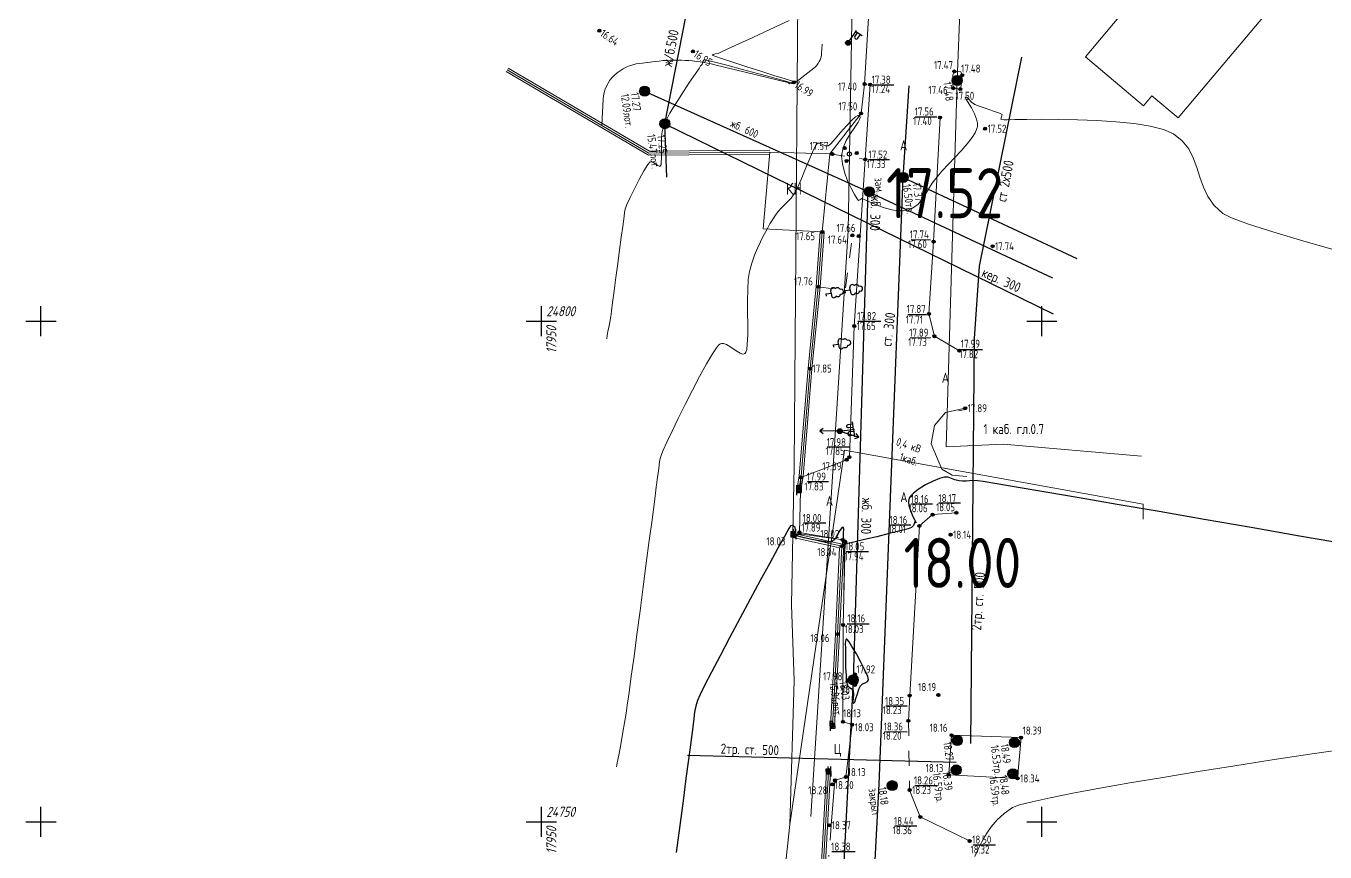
# Model space of a CAD drawing. Header units: metres. Extents: x -149473 to 83396, y -14167 to 104709.
# Drawn here: x -4806.8 to -4741.9, y 42692.2 to 42733.5 of the extents above; entities that cross this region are included whole.
import ezdxf
from ezdxf.enums import TextEntityAlignment as Align

# ---------------------------------------------------------------- set-up
doc = ezdxf.new("R2010")
doc.units = ezdxf.units.M
doc.linetypes.add('g5_01_5x1_5', pattern=[1.5, 0.75, -0.75])
for name, color, linetype, transparency in [('02_Сетка', 7, 'Continuous', 0.6), ('03_Здания и строения', 7, 'Continuous', 0.6), ('06_Инженерно-технические сооружения', 7, 'Continuous', 0.6), ('07_Объекты электропередачи', 7, 'Continuous', 0.6), ('10_Границы покрытий и угодий', 7, 'Continuous', 0.6), ('13_Растительность', 7, 'Continuous', 0.6), ('14_Ограждения', 7, 'Continuous', 0.6), ('19_Горизонтали', 7, 'Continuous', 0.6), ('30_Канализация', 7, 'Continuous', 0.6), ('31_Водопровод', 7, 'Continuous', 0.6), ('32_Теплосеть', 7, 'Continuous', 0.6), ('35_Телефон', 7, 'Continuous', 0.6), ('38_Кабели высокого напряжения', 7, 'Continuous', 0.6), ('44_Крышки колодцев', 7, 'Continuous', 0.6), ('45_Номера колодцев', 7, 'Continuous', 0.6), ('61_Отметки высоты поверхности', 7, 'Continuous', 0.6)]:
    doc.layers.add(name, color=color, linetype=linetype, transparency=transparency)
doc.layers.add('Viewport2ForCustomObjects_0', color=7, linetype='Continuous')
doc.layers.add('Сетка', color=7, linetype='Continuous')
doc.layers.add('Сети_Горизонтали.Вспомогательные', color=1, linetype='Continuous', lineweight=9)
doc.layers.add('Сети_Горизонтали.Основные', color=1, linetype='Continuous', lineweight=30)
doc.styles.add('LIKE11', font='GOST_0.TTF')
doc.styles.add('LIKE14', font='GOST_0.TTF')
doc.styles.add('LIKE17', font='GOST_0.TTF')
doc.styles.add('LIKE32', font='GOST_0.TTF')
doc.styles.add('Line_GUGK', font='GOST_0.TTF')
doc.styles.get("Standard").update_dxf_attribs({"font": 'GOST_0.TTF'})
doc.linetypes.add('133_2', pattern='A,4,[27,GUGK_2005.shx,S=0.8,R=0,X=0,Y=0],4,-2', length=10)
doc.linetypes.add('g5_119_1', pattern='A,4,-1,[31,GUGK_2005.shx,S=0.1,R=0,X=0,Y=0],0.35,[31,GUGK_2005.shx,S=0.08,R=0,X=0,Y=0],3.3,[31,GUGK_2005.shx,S=0.08,R=180,X=0,Y=0],0.35,[31,GUGK_2005.shx,S=0.1,R=180,X=0,Y=0],-1', length=10)
doc.linetypes.add('g5_122_k', pattern='A,1,-1,1.5,-0.4,["К",Line_GUGK,S=1,R=0,X=0,Y=-0.5],-1.5,1.5,-1,4,-1,4,-1,3', length=20.9)
doc.linetypes.add('g5_122_kl', pattern='A,1,-1,1.5,-0.4,["Кл",Line_GUGK,S=1,R=0,X=0,Y=-0.5],-2.4,1.5,-1,4,-1,4,-1,3', length=21.8)
doc.linetypes.add('g5_122_t', pattern='A,1,-1,1.5,-0.4,["Т",Line_GUGK,S=1,R=0,X=0,Y=-0.5],-1.5,1.5,-1,4,-1,4,-1,3', length=20.9)
doc.linetypes.add('g5_122_v', pattern='A,1,-1,1.5,-0.4,["В",Line_GUGK,S=1,R=0,X=0,Y=-0.5],-1.5,1.5,-1,4,-1,4,-1,3', length=20.9)
doc.linetypes.add('g5_472', pattern='A,0,-4,[25,GUGK_2005.shx,S=0.4,R=0,X=0,Y=-0.2],0', length=4)
doc.linetypes.add('g5_475_1', pattern='A,1.25,[25,GUGK_2005.shx,S=0.4,R=0,X=0,Y=0],1.25', length=2.5)
doc.linetypes.add('g5_475_2', pattern='A,1.25,[25,GUGK_2005.shx,S=0.4,R=0,X=0,Y=0],1.25,-0.5', length=3)

# ---------------------------------------------------------------- blocks, each defined once
blk = doc.blocks.new('g5_115_1')
at = {"color": 0}
for points in [[(0, 0), (2, 0)], [(1.65, -0.25), (2, 0), (1.65, 0.25)]]:
    blk.add_lwpolyline(points, dxfattribs=at)
blk = doc.blocks.new('g5_117sv')
h = blk.add_hatch(color=255)
h.paths.add_polyline_path([(-0.04, 0.46, 0.390634), (-0.46, 0, 0.11106), (-0.42, -0.2), (-0.04, 0.02)])
h.paths.add_polyline_path([(0.04, 0.02), (0.42, -0.2, 0.11106), (0.46, 0, 0.390634), (0.04, 0.46)])
h.paths.add_polyline_path([(-0.38, -0.26, 0.524447), (0.38, -0.26), (0, -0.04)])
at = {"color": 0}
for points in [[(0, 0.5), (0, 0)], [(0, 0), (-0.43, -0.25)], [(0.43, -0.25), (0, 0)]]:
    blk.add_lwpolyline(points, dxfattribs=at)
blk.add_circle((0, 0), 0.5, dxfattribs=at)
blk = doc.blocks.new('g5_117t')
h = blk.add_hatch(color=255)
h.paths.add_polyline_path([(-0.04, -0.04), (-0.46, -0.04, 0.367426), (-0.04, -0.46)])
h.paths.add_polyline_path([(0.04, -0.46, 0.367426), (0.46, -0.04), (0.04, -0.04)])
h.paths.add_polyline_path([(0.46, 0.04, 0.921954), (-0.46, 0.04)])
at = {"color": 0}
for points in [[(-0.5, 0), (0.5, 0)], [(0, -0.5), (0, 0)]]:
    blk.add_lwpolyline(points, dxfattribs=at)
blk.add_circle((0, 0), 0.5, dxfattribs=at)
blk = doc.blocks.new('g5_395_1')
h = blk.add_hatch(color=0)
h.paths.add_polyline_path([(-0.15, 0.75, 1), (0.15, 0.75, 1)])
h.paths.add_polyline_path([(-0.5, -0.37, 1), (-0.8, -0.37, 1)])
h.paths.add_polyline_path([(0.8, -0.37, 1), (0.5, -0.37, 1)])
at = {"color": 0}
for centre, radius in [((0, 0), 0.2), ((0, 0.75), 0.15), ((-0.65, -0.37), 0.15), ((0.65, -0.37), 0.15)]:
    blk.add_circle(centre, radius, dxfattribs=at)
blk = doc.blocks.new('g5_117v')
h = blk.add_hatch(color=255)
h.paths.add_polyline_path([(-0.46, 0.04), (0.46, 0.04, 0.921954)])
h.paths.add_polyline_path([(0.46, -0.04), (-0.46, -0.04, 0.921954)])
at = {"color": 0}
blk.add_line((-0.5, 0), (0.5, 0), dxfattribs=at)
blk.add_circle((0, 0), 0.5, dxfattribs=at)
blk = doc.blocks.new('g5_388_1')
at = {"color": 0}
blk.add_lwpolyline([(0, 0.5), (0.26, 0.5, 0.798042), (0.36, 0.97, 0.636328), (0.23, 1.41, 0.533064), (0, 1.75, 0.533064), (-0.23, 1.41, 0.636328), (-0.36, 0.97, 0.798042), (-0.26, 0.5)], format="xyb", dxfattribs=at)
for points in [[(0, 0.5), (-0.26, 0.5)], [(0.25, 0), (0, 0), (0, 0.5)]]:
    blk.add_lwpolyline(points, dxfattribs=at)
blk = doc.blocks.new('g5_110_1e')
h = blk.add_hatch(color=255)
edge = h.paths.add_edge_path()
edge.add_arc((0, 0), 0.212, 0, 360)
at = {"color": 0}
for p, q in [((0, 1.38), (-0.75, 1.38)), ((0, 0.25), (0, 1.5)), ((0, 1.38), (0.75, 1.38))]:
    blk.add_line(p, q, dxfattribs=at)
for points in [[(-0.2, 1.38), (-0.2, 0.93, -1.040016), (-0.55, 0.93), (-0.55, 1.38)], [(0.2, 1.38), (0.2, 0.93, 1.040016), (0.55, 0.93), (0.55, 1.38)]]:
    blk.add_lwpolyline(points, format="xyb", dxfattribs=at)
blk.add_circle((0, 0), 0.25, dxfattribs=at)
blk = doc.blocks.new('g5_474a_2')
h = blk.add_hatch(color=255)
h.paths.add_polyline_path([(0.2125, 0.2125), (-0.2125, 0.2125), (-0.2125, -0.2125), (0.2125, -0.2125)])
edge = h.paths.add_edge_path(flags=16)
edge.add_arc((0, 0), 0.0975, 180, 540)
h = blk.add_hatch(color=0)
edge = h.paths.add_edge_path()
edge.add_arc((0, 0), 0.06, 0, 360)
at = {"color": 0}
blk.add_line((0, -0.25), (0, -0.5), dxfattribs=at)
blk.add_lwpolyline([(0.25, 0.25), (-0.25, 0.25), (-0.25, -0.25), (0.25, -0.25)], close=True, dxfattribs=at)
blk.add_lwpolyline([(0.25, -0.5), (0.25, 0.5)], dxfattribs=at)
blk.add_circle((0, 0), 0.06, dxfattribs=at)
blk = doc.blocks.new('g5_474a_1')
h = blk.add_hatch(color=255)
h.paths.add_polyline_path([(-0.2125, -0.2125), (0.2125, -0.2125), (0.2125, 0.2125), (-0.2125, 0.2125)])
edge = h.paths.add_edge_path(flags=16)
edge.add_arc((0, 0), 0.0975, 0, 360)
h = blk.add_hatch(color=0)
edge = h.paths.add_edge_path()
edge.add_arc((0, 0), 0.06, 0, 360)
at = {"color": 0}
blk.add_line((0, 0.25), (0, 0.5), dxfattribs=at)
blk.add_lwpolyline([(-0.25, -0.25), (0.25, -0.25), (0.25, 0.25), (-0.25, 0.25)], close=True, dxfattribs=at)
blk.add_lwpolyline([(0.25, -0.5), (0.25, 0.5)], dxfattribs=at)
blk.add_circle((0, 0), 0.06, dxfattribs=at)
blk = doc.blocks.new('g5_117')
h = blk.add_hatch(color=255)
h.paths.add_polyline_path([(-0.3, 0.35), (0.35, -0.3, 0.177899), (0.46, 0, 0.639215)])
h.paths.add_polyline_path([(-0.35, 0.3, 0.177899), (-0.46, 0, 0.639215), (0.3, -0.35)])
at = {"color": 0}
blk.add_lwpolyline([(0.35, -0.35), (-0.35, 0.35)], dxfattribs=at)
blk.add_circle((0, 0), 0.5, dxfattribs=at)
blk = doc.blocks.new('g5_012')
at = {"color": 92}
for points in [[(0, -1.5), (0, 1.5)], [(-1.5, 0), (1.5, 0)]]:
    blk.add_lwpolyline(points, dxfattribs=at)
blk = doc.blocks.new('g5_330')
blk.add_hatch(color=0).paths.add_polyline_path([(0.15, 0, 1), (-0.15, 0, 1)])
at = {"color": 0}
blk.add_circle((0, 0), 0.15, dxfattribs=at)
blk = doc.blocks.new('g5_117kl')
h = blk.add_hatch(color=255)
h.paths.add_polyline_path([(0.42, 0.2, 0.633652), (-0.42, 0.2)])
h.paths.add_polyline_path([(-0.45, 0.12, 0.067116), (-0.46, 0, 0.067116), (-0.45, -0.12), (0.45, -0.12, 0.067116), (0.46, 0, 0.067116), (0.45, 0.12)])
h.paths.add_polyline_path([(-0.42, -0.2, 0.633652), (0.42, -0.2)])
at = {"color": 0}
for p, q in [((-0.47, 0.16), (0.47, 0.16)), ((-0.47, -0.16), (0.47, -0.16))]:
    blk.add_line(p, q, dxfattribs=at)
blk.add_circle((0, 0), 0.5, dxfattribs=at)
blk = doc.blocks.new('g5_118')
h = blk.add_hatch(color=255)
edge = h.paths.add_edge_path()
edge.add_arc((0, 0), 0.463, 0, 360)
at = {"color": 0}
blk.add_circle((0, 0), 0.5, dxfattribs=at)
blk = doc.blocks.new('g5_110_1c')
h = blk.add_hatch(color=255)
edge = h.paths.add_edge_path()
edge.add_arc((0, 0), 0.212, 0, 360)
edge = h.paths.add_edge_path(flags=16)
edge.add_arc((0, 0), 0.0975, 0, 360)
h = blk.add_hatch(color=0)
edge = h.paths.add_edge_path()
edge.add_arc((0, 0), 0.06, 0, 360)
at = {"color": 0}
for p, q in [((0, 0.25), (0, 1.5)), ((0, 1.38), (0.75, 1.38))]:
    blk.add_line(p, q, dxfattribs=at)
blk.add_lwpolyline([(0.2, 1.38), (0.2, 0.93, 1.040016), (0.55, 0.93), (0.55, 1.38)], format="xyb", dxfattribs=at)
for radius in [0.25, 0.06]:
    blk.add_circle((0, 0), radius, dxfattribs=at)
blk = doc.blocks.new('g5_117kb')
h = blk.add_hatch(color=255)
h.paths.add_polyline_path([(0.04, 0.04), (0.46, 0.04, 0.367426), (0.04, 0.46)])
h.paths.add_polyline_path([(-0.04, 0.46, 0.367426), (-0.46, 0.04), (-0.04, 0.04)])
h.paths.add_polyline_path([(-0.04, -0.04), (-0.46, -0.04, 0.367426), (-0.04, -0.46)])
h.paths.add_polyline_path([(0.04, -0.46, 0.367426), (0.46, -0.04), (0.04, -0.04)])
at = {"color": 0}
for points in [[(-0.5, 0), (0.5, 0)], [(0, 0.5), (0, -0.5)]]:
    blk.add_lwpolyline(points, dxfattribs=at)
blk.add_circle((0, 0), 0.5, dxfattribs=at)
blk = doc.blocks.new('CustomObjectsInViewport2_0')
at = {"layer": 'Сети_Горизонтали.Вспомогательные', "color": 42, "flags": 128}
for points, elevation in [([(2566.79, 1836.29), (2564.87, 1835.41), (2563.18, 1834.62), (2561.77, 1833.97), (2560.68, 1833.47), (2559.97, 1833.15), (2559.69, 1833.02), (2559.42, 1832.96), (2559.19, 1832.92), (2559.09, 1832.85), (2559.37, 1832.73), (2560.14, 1832.47), (2561.25, 1832.1), (2562.57, 1831.67), (2563.96, 1831.23), (2565.28, 1830.81), (2566.39, 1830.46), (2567.04, 1830.26), (2567.34, 1830.16), (2567.43, 1830.13), (2567.45, 1830.13), (2567.44, 1830.12), (2567.42, 1830.09), (2567.4, 1830.07), (2567.34, 1830.01), (2567.03, 1830.09), (2566.21, 1830.31), (2565.03, 1830.64), (2563.62, 1831.02), (2562.13, 1831.42), (2560.71, 1831.8), (2559.5, 1832.11), (2558.79, 1832.29), (2558.45, 1832.36), (2558.33, 1832.38), (2558.3, 1832.38), (2558.27, 1832.36), (2558.23, 1832.31), (2558.17, 1832.21), (2558.13, 1832.05), (2558.09, 1831.93), (2558.02, 1831.84), (2557.95, 1831.76), (2557.79, 1831.52), (2557.39, 1830.94), (2556.85, 1830.13), (2556.25, 1829.21), (2555.66, 1828.31), (2555.18, 1827.55), (2554.88, 1827.05), (2554.66, 1826.64), (2554.49, 1826.31), (2554.35, 1826), (2554.23, 1825.66), (2554.12, 1825.22), (2554.05, 1824.68), (2554.03, 1823.99), (2554.04, 1823.24), (2554.04, 1822.56), (2554.02, 1822.12), (2553.99, 1821.89), (2553.95, 1821.81), (2553.93, 1821.78), (2553.89, 1821.77), (2553.81, 1821.77), (2553.66, 1821.83), (2553.45, 1821.98), (2553.17, 1822.16), (2552.9, 1822.19), (2552.66, 1821.92), (2552.28, 1821.28), (2551.82, 1820.42), (2551.34, 1819.49), (2550.91, 1818.61), (2550.59, 1817.92), (2550.43, 1817.57), (2550.36, 1817.31), (2550.33, 1817.08), (2550.3, 1816.8), (2550.26, 1816.47), (2550.16, 1815.72), (2550.02, 1814.67), (2549.85, 1813.41), (2549.67, 1812.03), (2549.48, 1810.63), (2549.31, 1809.3), (2549.15, 1808.15), (2549.03, 1807.27), (2548.96, 1806.75), (2548.86, 1806.18), (2548.77, 1805.68), (2548.69, 1805.23), (2548.62, 1804.84), (2548.56, 1804.51)], 17), ([(2621.87, 1813.22), (2618.23, 1814.27), (2615.14, 1815.19), (2612.71, 1815.97), (2611.01, 1816.58), (2610.13, 1817.01), (2609.26, 1817.82), (2608.64, 1818.72), (2608.19, 1819.67), (2607.85, 1820.65), (2607.53, 1821.63), (2607.18, 1822.58), (2606.72, 1823.48), (2606.08, 1824.29), (2605.19, 1824.99), (2604.21, 1825.42), (2602.87, 1825.75), (2601.26, 1826.01), (2599.46, 1826.19), (2597.55, 1826.32), (2595.62, 1826.39), (2593.75, 1826.43), (2592.03, 1826.44), (2590.54, 1826.42), (2589.36, 1826.41), (2588.57, 1826.39), (2588.27, 1826.38), (2588.06, 1826.4), (2587.94, 1826.46), (2587.97, 1826.59), (2588.06, 1826.77), (2588.08, 1826.93), (2587.81, 1827.06), (2587.22, 1827.26), (2586.48, 1827.5), (2585.79, 1827.74), (2585.34, 1827.92), (2585.02, 1828.16), (2584.75, 1828.43), (2584.54, 1828.63), (2584.39, 1828.66), (2584.44, 1828.48), (2584.68, 1828.11), (2585.01, 1827.58), (2585.33, 1826.97), (2585.53, 1826.45), (2585.61, 1826.06), (2585.61, 1825.81), (2585.6, 1825.69), (2585.58, 1825.6), (2585.52, 1825.4), (2585.37, 1825.08), (2585.08, 1824.61), (2584.59, 1823.97), (2584, 1823.3), (2583.36, 1822.62), (2582.72, 1821.94), (2582.1, 1821.29), (2581.57, 1820.69), (2581.09, 1820.06), (2580.71, 1819.46), (2580.38, 1818.9), (2580.05, 1818.4), (2579.68, 1817.97), (2579.32, 1817.68), (2579, 1817.5), (2578.75, 1817.4), (2578.61, 1817.36), (2578.47, 1817.32), (2578.18, 1817.28), (2577.7, 1817.28), (2577.04, 1817.38), (2576.2, 1817.62), (2575.42, 1817.92), (2574.77, 1818.22), (2574.29, 1818.44), (2574.07, 1818.53), (2573.87, 1818.4), (2573.71, 1818.33), (2573.58, 1818.5), (2573.32, 1818.92), (2572.99, 1819.54), (2572.64, 1820.3), (2572.33, 1821.14), (2572.11, 1821.99), (2572.04, 1822.8), (2572.18, 1823.57), (2572.5, 1824.32), (2572.92, 1825.01), (2573.35, 1825.64), (2573.69, 1826.16), (2573.86, 1826.48), (2573.89, 1826.66), (2573.86, 1826.75), (2573.82, 1826.78), (2573.78, 1826.8), (2573.66, 1826.8), (2573.43, 1826.68), (2573.06, 1826.36), (2572.51, 1825.78), (2571.93, 1825.11), (2571.39, 1824.48), (2570.95, 1823.99), (2570.68, 1823.78), (2570.39, 1823.8), (2570.12, 1823.93), (2569.87, 1824.06), (2569.62, 1824.05), (2569.42, 1823.77), (2569.12, 1823.15), (2568.76, 1822.3), (2568.37, 1821.35), (2567.98, 1820.41), (2567.62, 1819.6), (2567.33, 1819.05), (2566.98, 1818.57), (2566.65, 1818.21), (2566.33, 1817.89), (2566.01, 1817.57), (2565.71, 1817.21), (2565.44, 1816.86), (2565.23, 1816.57), (2565.05, 1816.3), (2564.87, 1816), (2564.66, 1815.61), (2564.46, 1815.24), (2564.21, 1814.77), (2563.92, 1814.21), (2563.62, 1813.57), (2563.33, 1812.86), (2563.06, 1812.08), (2562.83, 1811.24), (2562.71, 1810.44), (2562.65, 1809.43), (2562.63, 1808.3), (2562.64, 1807.11), (2562.65, 1805.94), (2562.65, 1804.88), (2562.61, 1803.99), (2562.55, 1803.45), (2562.48, 1803.18), (2562.41, 1803.07), (2562.38, 1803.03), (2562.31, 1803), (2562.15, 1802.98), (2561.89, 1803.06), (2561.5, 1803.31), (2560.97, 1803.69), (2560.54, 1803.95), (2560.22, 1804.05), (2560.02, 1804.04), (2559.92, 1804.02), (2559.87, 1803.99), (2559.75, 1803.88), (2559.52, 1803.6), (2559.13, 1803.01), (2558.53, 1802), (2557.85, 1800.76), (2557.13, 1799.38), (2556.4, 1797.96), (2555.71, 1796.56), (2555.09, 1795.28), (2554.58, 1794.19), (2554.21, 1793.4), (2554.03, 1792.97), (2553.91, 1792.57), (2553.84, 1792.23), (2553.81, 1791.92), (2553.77, 1791.57), (2553.72, 1791.14), (2553.65, 1790.67), (2553.52, 1789.68), (2553.33, 1788.24), (2553.09, 1786.44), (2552.82, 1784.37), (2552.52, 1782.1), (2552.21, 1779.73), (2551.89, 1777.33), (2551.58, 1774.99), (2551.29, 1772.79), (2551.02, 1770.83), (2550.8, 1769.17), (2550.62, 1767.91), (2550.51, 1767.13), (2550.35, 1766.14), (2550.19, 1765.23), (2550.04, 1764.39), (2549.9, 1763.63), (2549.77, 1762.93), (2549.65, 1762.31), (2549.55, 1761.77)], 17.5), ([(2622.55, 1763.56), (2618.83, 1763.02), (2615.07, 1762.45), (2611.32, 1761.87), (2607.66, 1761.29), (2604.15, 1760.71), (2600.85, 1760.15), (2597.83, 1759.62), (2595.15, 1759.13), (2592.87, 1758.68), (2591.07, 1758.28), (2589.8, 1757.96), (2589.13, 1757.7), (2588.29, 1757.11), (2587.58, 1756.46), (2586.98, 1755.76), (2586.48, 1755.03), (2586.05, 1754.28), (2585.68, 1753.53), (2585.34, 1752.8)], 18.5)]:
    blk.add_lwpolyline(points, dxfattribs=dict(at, elevation=elevation))
at = {"layer": 'Сети_Горизонтали.Основные', "color": 40, "elevation": 18, "flags": 128}
blk.add_lwpolyline([(2622.69, 1783.95), (2617.81, 1784.81), (2612.98, 1785.65), (2608.27, 1786.47), (2603.77, 1787.25), (2599.58, 1787.97), (2595.77, 1788.63), (2592.44, 1789.2), (2589.67, 1789.67), (2587.56, 1790.03), (2586.17, 1790.26), (2585.62, 1790.34), (2585.18, 1790.35), (2584.81, 1790.33), (2584.48, 1790.3), (2584.15, 1790.28), (2583.77, 1790.31), (2583.34, 1790.41), (2583.01, 1790.57), (2582.68, 1790.69), (2582.28, 1790.7), (2581.83, 1790.57), (2581.17, 1790.29), (2580.42, 1789.91), (2579.7, 1789.47), (2579.22, 1789.1), (2578.95, 1788.82), (2578.83, 1788.65), (2578.79, 1788.56), (2578.76, 1788.46), (2578.73, 1788.24), (2578.76, 1787.86), (2578.91, 1787.35), (2579.17, 1786.75), (2579.36, 1786.38), (2579.47, 1786.19), (2579.5, 1786.14), (2579.5, 1786.13), (2579.49, 1786.13), (2579.47, 1786.15), (2579.42, 1786.2), (2579.36, 1786.23), (2579.31, 1786.12), (2579.21, 1785.88), (2579.03, 1785.66), (2578.68, 1785.54), (2577.89, 1785.33), (2576.8, 1785.05), (2575.56, 1784.74), (2574.34, 1784.45), (2573.27, 1784.2), (2572.62, 1784.07), (2572.31, 1784.01), (2572.21, 1783.99), (2572.19, 1783.99), (2572.17, 1784.02), (2572.15, 1784.08), (2572.17, 1784.19), (2572.19, 1784.39), (2572.21, 1784.66), (2572.24, 1785.09), (2572.25, 1785.5), (2572.19, 1785.7), (2572.03, 1785.61), (2571.85, 1785.35), (2571.69, 1785.08), (2571.6, 1784.89), (2571.55, 1784.72), (2571.44, 1784.55), (2571.27, 1784.39), (2571.07, 1784.27), (2570.81, 1784.2), (2570.47, 1784.23), (2569.83, 1784.32), (2569.06, 1784.47), (2568.31, 1784.64), (2567.81, 1784.77), (2567.55, 1784.85), (2567.45, 1784.9), (2567.42, 1784.92), (2567.4, 1784.96), (2567.37, 1785.06), (2567.38, 1785.22), (2567.42, 1785.44), (2567.41, 1785.65), (2567.27, 1785.78), (2567.11, 1785.85), (2566.94, 1785.84), (2566.76, 1785.55), (2566.32, 1784.78), (2565.67, 1783.6), (2564.85, 1782.11), (2563.91, 1780.38), (2562.9, 1778.51), (2561.86, 1776.57), (2560.84, 1774.66), (2559.89, 1772.85), (2559.04, 1771.23), (2558.35, 1769.89), (2557.87, 1768.91), (2557.63, 1768.38), (2557.46, 1767.83), (2557.36, 1767.37), (2557.3, 1766.95), (2557.26, 1766.53), (2557.21, 1766.05), (2557.13, 1765.47), (2557.06, 1764.98), (2556.93, 1763.96), (2556.73, 1762.48), (2556.48, 1760.6), (2556.19, 1758.38), (2555.86, 1755.9), (2555.51, 1753.2)], dxfattribs=at)
blk.add_lwpolyline([(2572.61, 1769.94), (2572.64, 1769.88), (2572.72, 1769.79), (2572.84, 1769.69), (2573, 1769.57), (2573.18, 1769.35), (2573.22, 1769.02), (2573.19, 1768.6), (2573.17, 1768.24), (2573.24, 1768.07), (2573.35, 1768.21), (2573.47, 1768.58), (2573.61, 1769.06), (2573.76, 1769.52), (2573.91, 1769.84), (2574.14, 1770.04), (2574.4, 1770.15), (2574.62, 1770.27), (2574.74, 1770.45), (2574.65, 1770.79), (2574.37, 1771.41), (2573.97, 1772.21), (2573.51, 1773.04), (2573.07, 1773.79), (2572.78, 1774.24), (2572.62, 1774.44), (2572.55, 1774.51), (2572.53, 1774.51), (2572.5, 1774.5), (2572.45, 1774.45), (2572.41, 1774.32), (2572.4, 1774.05), (2572.41, 1773.64), (2572.42, 1773.19), (2572.42, 1772.82), (2572.42, 1772.45), (2572.43, 1772.07), (2572.44, 1771.69), (2572.46, 1771.32), (2572.48, 1770.89), (2572.5, 1770.51), (2572.54, 1770.2), (2572.61, 1769.94)], close=True, dxfattribs=at)

msp = doc.modelspace()

# ---------------------------------------------------------------- linework, layer by layer
at = {"layer": '03_Здания и строения', "color": 7, "linetype": 'Continuous', "lineweight": 20, "flags": 128}
for points in [[(-4711.4, 42739.222), (-4731.469, 42755.716), (-4728.867, 42759.036), (-4727.532, 42757.988), (-4713.734, 42774.385), (-4713.667, 42774.464), (-4718.184, 42778.271), (-4718.219, 42778.183), (-4732.614, 42761.261), (-4743.148, 42769.984), (-4746.762, 42765.689), (-4732.4, 42753.692), (-4735.238, 42750.298), (-4737.146, 42751.843), (-4753.866, 42731.926), (-4750.974, 42729.487), (-4750.547, 42729.974), (-4749.238, 42728.876), (-4732.338, 42748.926), (-4715.037, 42734.817), (-4711.4, 42739.222)], [(-4766.64, 42727.083), (-4767.023, 42723.184), (-4769.976, 42723.334), (-4769.646, 42727.166), (-4766.64, 42727.083)]]:
    msp.add_lwpolyline(points, dxfattribs=at)
at = {"layer": '06_Инженерно-технические сооружения', "color": 7, "linetype": 'Continuous', "lineweight": 20, "flags": 128}
for points in [[(-4760.42, 42731.198), (-4760.501, 42731.017), (-4760.496, 42730.528), (-4760.465, 42730.362), (-4760.124, 42730.315), (-4760.076, 42730.483), (-4760.025, 42731.009), (-4760.095, 42731.184), (-4760.42, 42731.198)], [(-4765.736, 42700.788), (-4765.389, 42701.084), (-4765.384, 42700.565), (-4765.736, 42700.788)], [(-4757.256, 42695.89), (-4760.701, 42696.075), (-4760.554, 42698.051), (-4757.082, 42697.93), (-4757.256, 42695.89)]]:
    msp.add_lwpolyline(points, dxfattribs=at)
at = {"layer": '10_Границы покрытий и угодий', "color": 7, "linetype": 'Continuous', "lineweight": 20, "flags": 128}
for points in [[(-4764.632, 42730.547), (-4764.87, 42726.802), (-4765.421, 42718.486), (-4765.662, 42711.938), (-4765.799, 42711.806), (-4768.093, 42710.922), (-4768.157, 42708.182), (-4766.008, 42707.806), (-4765.876, 42707.727), (-4765.977, 42703.558), (-4765.991, 42698.72), (-4765.53, 42698.578), (-4765.834, 42695.963), (-4766.391, 42695.8), (-4766.57, 42693.554)], [(-4761.13, 42728.897), (-4761.455, 42722.7), (-4761.693, 42719.093), (-4761.416, 42717.971), (-4760.169, 42717.252)], [(-4759.877, 42714.382), (-4760.869, 42714.161), (-4761.412, 42713.515), (-4761.573, 42712.602), (-4761.05, 42711.334), (-4760.526, 42711.032), (-4759.788, 42710.967)], [(-4760.317, 42709.158), (-4761.504, 42709.065), (-4762.167, 42708.505), (-4762.651, 42700.032), (-4762.712, 42698.771)], [(-4762.654, 42695.315), (-4762.121, 42693.971), (-4759.655, 42692.77)]]:
    msp.add_lwpolyline(points, dxfattribs=at)
at = {"layer": '10_Границы покрытий и угодий', "color": 7, "linetype": 'g5_01_5x1_5', "lineweight": 20, "flags": 128}
for points in [[(-4766.64, 42727.083), (-4764.942, 42726.812)], [(-4767.217, 42720.444), (-4765.871, 42720.256), (-4765.512, 42723.014), (-4765.193, 42722.981)], [(-4762.712, 42698.771), (-4762.654, 42695.315)], [(-4766.57, 42693.554), (-4766.694, 42691.997)]]:
    msp.add_lwpolyline(points, dxfattribs=at)
at = {"layer": '14_Ограждения', "color": 7, "linetype": 'g5_475_2', "lineweight": 20, "flags": 128}
msp.add_lwpolyline([(-4764.905, 42730.572), (-4764.655, 42734.707)], dxfattribs=at)
at = {"layer": '14_Ограждения', "color": 7, "linetype": 'Continuous', "lineweight": 20, "flags": 128}
for points in [[(-4769.646, 42727.266), (-4775.655, 42727.225), (-4782.708, 42731.368)], [(-4769.645, 42727.066), (-4775.709, 42727.024), (-4782.81, 42731.196)], [(-4768.286, 42710.313), (-4768.176, 42711.002), (-4767.732, 42716.371), (-4767.316, 42720.453), (-4767.123, 42723.191)], [(-4768.088, 42710.282), (-4767.977, 42710.978), (-4767.533, 42716.353), (-4767.117, 42720.436), (-4766.923, 42723.177)], [(-4766.61, 42698.53), (-4766.352, 42703.105), (-4766.152, 42707.41), (-4768.47, 42707.931), (-4768.539, 42708.027)], [(-4766.41, 42698.519), (-4766.152, 42703.095), (-4765.945, 42707.568), (-4768.352, 42708.11), (-4768.377, 42708.144)], [(-4770.194, 42678.673), (-4767.696, 42678.368), (-4767.101, 42687.111), (-4766.61, 42696.233)], [(-4770.17, 42678.872), (-4767.881, 42678.592), (-4767.3, 42687.123), (-4766.81, 42696.244)]]:
    msp.add_lwpolyline(points, dxfattribs=at)
at = {"layer": '14_Ограждения', "color": 7, "linetype": 'g5_472', "lineweight": 20, "flags": 128}
for points in [[(-4769.646, 42727.166), (-4775.682, 42727.125), (-4782.759, 42731.282)], [(-4768.187, 42710.297), (-4768.077, 42710.99), (-4767.632, 42716.362), (-4767.217, 42720.444), (-4767.023, 42723.184)], [(-4766.51, 42698.524), (-4766.252, 42703.1), (-4766.048, 42707.489), (-4768.411, 42708.02), (-4768.458, 42708.086)], [(-4770.182, 42678.773), (-4767.789, 42678.48), (-4767.2, 42687.117), (-4766.71, 42696.238)]]:
    msp.add_lwpolyline(points, dxfattribs=at)
at = {"layer": '14_Ограждения', "color": 7, "linetype": 'g5_475_1', "lineweight": 20, "flags": 128}
msp.add_lwpolyline([(-4766.64, 42727.083), (-4765.077, 42729.1), (-4764.905, 42730.572)], dxfattribs=at)
at = {"layer": '19_Горизонтали', "color": 32, "linetype": 'Continuous', "lineweight": 20, "flags": 128}
for points, elevation in [([(-4767.02, 42732.554), (-4767.05, 42732.098, -0.213984), (-4767.442, 42731.361), (-4768.335, 42730.667, 0.074434), (-4768.358, 42730.642), (-4768.358, 42730.642, -0.0579), (-4768.382, 42730.616), (-4768.386, 42730.612, -0.200094), (-4768.427, 42730.598), (-4768.429, 42730.598, 0.038597), (-4768.481, 42730.597), (-4768.65, 42730.582, -0.359513), (-4768.692, 42730.611), (-4768.692, 42730.611, 0.269321), (-4768.733, 42730.65), (-4772.392, 42731.534, 0.091132), (-4775.361, 42731.699), (-4776.142, 42731.6, 0.154652), (-4777.396, 42731.02), (-4777.396, 42731.02, 0.196486), (-4777.97, 42729.807), (-4778.041, 42728.51)], 8.5), ([(-4766.349, 42707.866), (-4768.029, 42708.086, 0.09921), (-4768.291, 42708.068), (-4768.42, 42708.033)], 9), ([(-4765.975, 42707.786), (-4765.942, 42707.748, -0.18605), (-4765.909, 42707.659), (-4765.943, 42704.978)], 9), ([(-4765.421, 42700.673), (-4765.433, 42700.785, 0.519658), (-4765.546, 42700.847), (-4765.547, 42700.847, 0.609621), (-4765.549, 42700.743), (-4765.421, 42700.673)], 9)]:
    msp.add_lwpolyline(points, format="xyb", dxfattribs=dict(at, elevation=elevation))
at = {"layer": '19_Горизонтали', "color": 32, "linetype": 'Continuous', "lineweight": 20, "elevation": 9, "flags": 128}
msp.add_lwpolyline([(-4759.882, 42714.324), (-4760.212, 42714.256)], dxfattribs=at)
at = {"layer": '30_Канализация', "color": 12, "linetype": 'g5_122_k', "lineweight": 30, "flags": 128}
for points in [[(-4774.785, 42725.924), (-4774.882, 42728.589), (-4773.123, 42737.587)], [(-4774.882, 42728.589), (-4755.48, 42719.101)]]:
    msp.add_lwpolyline(points, dxfattribs=at)
at = {"layer": '30_Канализация', "color": 42, "linetype": 'g5_122_kl', "lineweight": 30, "flags": 128}
for points in [[(-4775.894, 42730.214), (-4764.746, 42725.198)], [(-4764.746, 42725.198), (-4765.468, 42700.816)], [(-4764.746, 42725.198), (-4755.521, 42720.896)], [(-4765.468, 42700.816), (-4769.176, 42628.569), (-4721.982, 42601.158), (-4643.763, 42559.888), (-4577.094, 42506.392), (-4539.83, 42476.096), (-4529.438, 42467.71), (-4503.813, 42475.716), (-4460.379, 42527.88), (-4434.118, 42524.323), (-4423.121, 42522.263), (-4413.186, 42519.778)]]:
    msp.add_lwpolyline(points, dxfattribs=at)
at = {"layer": '31_Водопровод', "color": 94, "linetype": 'g5_122_v', "lineweight": 30, "flags": 128}
for points in [[(-4767.8, 42617.881), (-4766.952, 42627.572), (-4767.046, 42628.588), (-4766.907, 42643.739), (-4766.143, 42653.996), (-4765.287, 42674.42), (-4764.169, 42695.6), (-4762.976, 42725.907), (-4762.68, 42730.481)], [(-4762.976, 42725.907), (-4754.3, 42721.861)]]:
    msp.add_lwpolyline(points, dxfattribs=at)
at = {"layer": '32_Теплосеть', "color": 5, "linetype": 'g5_122_t', "lineweight": 30, "flags": 128}
for points in [[(-4757.071, 42731.919), (-4759.18, 42721.471), (-4759.436, 42717.861), (-4759.61, 42697.644)], [(-4760.324, 42696.688), (-4773.757, 42697.046)]]:
    msp.add_lwpolyline(points, dxfattribs=at)
at = {"layer": '35_Телефон', "color": 6, "linetype": '133_2', "lineweight": 20, "flags": 128}
msp.add_lwpolyline([(-4751.061, 42711.986), (-4757.982, 42712.591), (-4760.832, 42712.449), (-4760.283, 42730.749), (-4760.131, 42734.608)], dxfattribs=at)
at = {"layer": '38_Кабели высокого напряжения', "color": 1, "linetype": 'g5_119_1', "lineweight": 20, "flags": 128}
for points in [[(-4768.217, 42736.962), (-4768.422, 42711.499), (-4768.556, 42704.556), (-4768.422, 42700.791), (-4768.632, 42693.588)], [(-4765.485, 42736.543), (-4765.723, 42723.247), (-4767.583, 42693.998)], [(-4750.989, 42708.835), (-4750.988, 42709.589), (-4765.911, 42712.288), (-4768.632, 42693.588)], [(-4780.002, 42678.536), (-4770.446, 42676.913), (-4768.632, 42693.588)]]:
    msp.add_lwpolyline(points, dxfattribs=at)
at = {"layer": '61_Отметки высоты поверхности', "flags": 128}
for points in [[(-4764.507, 42730.535), (-4763.436, 42730.532)], [(-4762.38, 42728.936), (-4761.288, 42728.939)], [(-4764.704, 42726.799), (-4763.652, 42726.795)], [(-4762.579, 42722.802), (-4761.606, 42722.798)], [(-4762.746, 42719.059), (-4761.812, 42719.061)], [(-4765.244, 42718.725), (-4764.086, 42718.725)], [(-4762.629, 42717.902), (-4761.605, 42717.908)], [(-4760.067, 42717.314), (-4759.007, 42717.309)], [(-4766.77, 42712.455), (-4765.647, 42712.455)], [(-4767.757, 42710.713), (-4766.706, 42710.713)], [(-4762.578, 42709.6), (-4761.515, 42709.608)], [(-4761.195, 42709.65), (-4760.104, 42709.652)], [(-4767.96, 42708.649), (-4766.846, 42708.657)], [(-4763.611, 42708.565), (-4762.596, 42708.565)], [(-4765.829, 42707.229), (-4764.707, 42707.223)], [(-4765.781, 42703.608), (-4764.674, 42703.608)], [(-4763.851, 42699.516), (-4762.776, 42699.523)], [(-4763.906, 42698.233), (-4762.778, 42698.228)], [(-4762.394, 42695.543), (-4761.286, 42695.543)], [(-4763.39, 42693.527), (-4762.294, 42693.53)], [(-4759.482, 42692.585), (-4758.369, 42692.579)], [(-4766.541, 42692.24), (-4765.379, 42692.24)]]:
    msp.add_lwpolyline(points, dxfattribs=at)

# ---------------------------------------------------------------- block references
at = {"layer": '02_Сетка', "color": 92, "linetype": 'Continuous', "lineweight": 15, "ltscale": 0.5, "xscale": 0.5, "yscale": 0.5, "zscale": 0.5}
for p in [(-4806.056, 42718.725), (-4781.056, 42718.725), (-4756.056, 42718.725), (-4806.056, 42693.725), (-4781.056, 42693.725), (-4756.056, 42693.725)]:
    msp.add_blockref('g5_012', p, dxfattribs=at)
at = {"layer": '07_Объекты электропередачи', "color": 7, "linetype": 'Continuous', "lineweight": 20}
for name, p, xscale, yscale, zscale, rotation in [('g5_110_1c', (-4765.727, 42732.625, 8.505), 0.5, 0.5, 0.5, 326.3099380122847), ('g5_115_1', (-4766.145, 42713.233, 8.957), 0.4999999999999999, 0.4999999999999999, 0.4999999999999999, 178.7974545829272), ('g5_110_1e', (-4766.145, 42713.233, 8.957), 0.4999999999999999, 0.4999999999999999, 0.4999999999999999, 277.5631784342272), ('g5_115_1', (-4766.145, 42713.233, 8.957), 0.5, 0.5, 0.5, 343.1608889589199)]:
    msp.add_blockref(name, p, dxfattribs=dict(at, xscale=xscale, yscale=yscale, zscale=zscale, rotation=rotation))
at = {"layer": '13_Растительность', "color": 92, "linetype": 'Continuous', "lineweight": 20, "xscale": 0.4999999999999999, "yscale": 0.4999999999999999, "zscale": 0.4999999999999999, "rotation": 277.5631784342272}
for name, p in [('g5_395_1', (-4765.666, 42727.074, 8.787)), ('g5_388_1', (-4766.825, 42720.1, 8.8)), ('g5_388_1', (-4765.871, 42720.256, 8.849)), ('g5_388_1', (-4766.459, 42717.55, 8.829))]:
    msp.add_blockref(name, p, dxfattribs=at)
at = {"layer": '14_Ограждения', "color": 7, "linetype": 'Continuous', "lineweight": 20}
for name, p, xscale, yscale, zscale, rotation in [('g5_474a_2', (-4768.187, 42710.297, 8.941), 0.4999999999999999, 0.4999999999999999, 0.4999999999999999, 180.5641203504202), ('g5_474a_1', (-4768.458, 42708.086, 8.944), 0.5, 0.5, 0.5, 0.5641563225990432), ('g5_474a_2', (-4766.51, 42698.524, 9.099), 0.5, 0.5, 0.5, 182.5631254751862), ('g5_474a_1', (-4766.71, 42696.238, 9.123), 0.5, 0.5, 0.5, 2.563161447365001)]:
    msp.add_blockref(name, p, dxfattribs=dict(at, xscale=xscale, yscale=yscale, zscale=zscale, rotation=rotation))
at = {"layer": '44_Крышки колодцев', "color": 7, "linetype": 'Continuous', "lineweight": 20}
for name, p, xscale, yscale, zscale, rotation in [('g5_117sv', (-4760.283, 42730.749, 8.742), 0.4999999999999999, 0.4999999999999999, 0.4999999999999999, 277.5631784342272), ('g5_117kl', (-4775.894, 42730.214, 8.635), 0.5, 0.5, 0.5, 326.3099380122847), ('g5_117kb', (-4774.882, 42728.589, 8.625), 0.5, 0.5, 0.5, 326.3099380122847), ('g5_117v', (-4762.976, 42725.907, 8.687), 0.4999999999999999, 0.4999999999999999, 0.4999999999999999, 277.5631784342272), ('g5_118', (-4764.665, 42725.195), 0.5, 0.5, 0.5, 326.3099380122847), ('g5_117kl', (-4765.468, 42700.816, 9.017), 0.5, 0.5, 0.5, 326.3099380122847), ('g5_117t', (-4760.273, 42697.786, 9.135), 0.4999999999999999, 0.4999999999999999, 0.4999999999999999, 277.5631784342272), ('g5_117t', (-4757.416, 42697.685, 9.247), 0.4999999999999999, 0.4999999999999999, 0.4999999999999999, 277.5631784342272), ('g5_117t', (-4760.324, 42696.318, 9.193), 0.4999999999999999, 0.4999999999999999, 0.4999999999999999, 277.5631784342272), ('g5_117t', (-4757.492, 42696.125, 9.24), 0.4999999999999999, 0.4999999999999999, 0.4999999999999999, 277.5631784342272), ('g5_117', (-4763.522, 42695.532, 9.091), 0.4999999999999999, 0.4999999999999999, 0.4999999999999999, 277.5631784342272)]:
    msp.add_blockref(name, p, dxfattribs=dict(at, xscale=xscale, yscale=yscale, zscale=zscale, rotation=rotation))
at = {"layer": '61_Отметки высоты поверхности', "color": 7, "linetype": 'Continuous', "lineweight": 20, "xscale": 0.5, "yscale": 0.5, "zscale": 0.5, "rotation": 326.3099380122847}
for p in [(-4778.15, 42733.234, 8.32), (-4773.485, 42732.2, 8.475), (-4768.435, 42730.658, 8.495)]:
    msp.add_blockref('g5_330', p, dxfattribs=at)
at = {"layer": '61_Отметки высоты поверхности', "color": 7, "linetype": 'Continuous', "lineweight": 20, "xscale": 0.5, "yscale": 0.5, "zscale": 0.5}
for p in [(-4760.42, 42731.198, 8.734), (-4760.025, 42731.009, 8.738), (-4764.905, 42730.572, 8.699), (-4764.632, 42730.547, 8.617), (-4760.465, 42730.362, 8.732), (-4760.124, 42730.315, 8.748), (-4765.077, 42729.1, 8.748), (-4761.13, 42728.897, 8.702), (-4758.882, 42728.341, 8.76), (-4766.512, 42727.069, 8.783), (-4764.87, 42726.802, 8.665), (-4767.023, 42723.184, 8.825), (-4765.512, 42723.014, 8.822), (-4765.193, 42722.981, 8.832), (-4761.455, 42722.7, 8.803), (-4758.513, 42722.473, 8.872), (-4767.217, 42720.444, 8.879), (-4761.693, 42719.093, 8.855), (-4765.421, 42718.486, 8.826), (-4761.416, 42717.971, 8.864), (-4760.169, 42717.252, 8.908), (-4767.632, 42716.362, 8.924), (-4759.877, 42714.382, 8.945), (-4765.799, 42711.806, 8.947), (-4765.662, 42711.938, 8.924), (-4768.093, 42710.922, 8.915), (-4761.504, 42709.065, 9.03), (-4760.317, 42709.158, 9.024), (-4768.411, 42708.02, 9.014), (-4768.157, 42708.182, 8.947), (-4762.167, 42708.505, 9.004), (-4760.605, 42708.064, 9.072), (-4766.048, 42707.489, 9.022), (-4766.008, 42707.806, 9.01), (-4765.876, 42707.727, 8.97), (-4765.977, 42703.558, 9.015), (-4766.252, 42703.1, 9.032), (-4765.736, 42700.788, 8.992), (-4765.389, 42701.084, 8.961), (-4765.384, 42700.565, 8.988), (-4762.651, 42700.032, 9.114), (-4761.217, 42700.058, 9.097), (-4765.991, 42698.72, 9.065), (-4765.53, 42698.578, 9.014), (-4762.712, 42698.771, 9.102), (-4760.554, 42698.051, 9.079), (-4757.082, 42697.93, 9.195), (-4766.51, 42695.597, 9.142), (-4766.391, 42695.8, 9.102), (-4765.834, 42695.963, 9.067), (-4760.701, 42696.075, 9.066), (-4757.256, 42695.89, 9.171), (-4762.654, 42695.315, 9.113), (-4762.121, 42693.971, 9.179), (-4766.669, 42693.557, 9.184), (-4759.655, 42692.77, 9.161)]:
    msp.add_blockref('g5_330', p, dxfattribs=at)
at = {"layer": 'Viewport2ForCustomObjects_0', "xscale": 0.5, "yscale": 0.5, "zscale": 0.5}
msp.add_blockref('CustomObjectsInViewport2_0', (-6052.071, 41815.592), dxfattribs=at)

# ---------------------------------------------------------------- texts
at = {"color": 6, "linetype": 'ByBlock', "lineweight": 60, "char_height": 2.5, "attachment_point": 1}
for s, insert in [('17.52', (-4763.835, 42726.371)), ('18.00', (-4762.955, 42707.905))]:
    msp.add_mtext_dynamic_manual_height_columns(s, width=1.54304, gutter_width=6.25, heights=[0], dxfattribs=dict(at, insert=insert))
at = {"layer": '03_Здания и строения', "color": 7, "linetype": 'Continuous', "lineweight": 15, "style": 'LIKE14'}
msp.add_text('КН', height=0.6, dxfattribs=at).set_placement((-4768.832, 42725.045))
at = {"layer": '07_Объекты электропередачи', "color": 1, "linetype": 'Continuous', "lineweight": 20, "style": 'LIKE32'}
for s, p in [('0,4 кВ ', (-4763.363, 42712.538)), ('1каб.', (-4763.199, 42711.789))]:
    msp.add_text(s, height=0.4, rotation=341.53989, dxfattribs=at).set_placement(p)
at = {"layer": '10_Границы покрытий и угодий', "color": 7, "linetype": 'Continuous', "lineweight": 15, "style": 'LIKE11'}
for s, p in [('А', (-4763.136, 42727.255)), ('А', (-4761.047, 42715.65)), ('А', (-4766.839, 42709.497)), ('А', (-4763.123, 42709.69)), ('Ц', (-4766.444, 42697.116))]:
    msp.add_text(s, height=0.5, dxfattribs=at).set_placement(p)
at = {"layer": '30_Канализация', "color": 12, "linetype": 'Continuous', "lineweight": 20, "style": 'LIKE32'}
for s, rotation, p in [('ж/б.500', 79.18924, (-4774.53, 42731.41)), ('кер. 300', 335.77614, (-4759.098, 42720.977))]:
    msp.add_text(s, height=0.5, rotation=rotation, dxfattribs=at).set_placement(p)
at = {"layer": '30_Канализация', "color": 42, "linetype": 'Continuous', "lineweight": 20}
for s, height, rotation, style, p in [('жб. 600', 0.4, 335.77614, 'LIKE11', (-4771.651, 42728.451)), ('жб. 300', 0.5, 268.30346, 'LIKE32', (-4764.584, 42725.055, 0.48)), ('жб. 300', 0.5, 268.30346, 'LIKE32', (-4765.032, 42709.906, 6.082))]:
    msp.add_text(s, height=height, rotation=rotation, dxfattribs=dict(at, style=style)).set_placement(p)
at = {"layer": '31_Водопровод', "color": 94, "linetype": 'Continuous', "lineweight": 15, "style": 'LIKE32'}
msp.add_text('ст. 300', height=0.5, rotation=82.90628, dxfattribs=at).set_placement((-4763.568, 42717.446))
at = {"layer": '32_Теплосеть', "color": 5, "linetype": 'Continuous', "lineweight": 15, "style": 'LIKE32'}
for s, rotation, p in [('ст 2х500', 79.21006, (-4757.835, 42724.66)), ('2тр. ст. 500', 86.00794, (-4759.081, 42703.272)), ('2тр. ст. 500', 358.25369, (-4772.101, 42697.133))]:
    msp.add_text(s, height=0.5, rotation=rotation, dxfattribs=at).set_placement(p)
at = {"layer": '35_Телефон', "color": 6, "linetype": 'Continuous', "lineweight": 15, "style": 'LIKE32'}
msp.add_text('1 каб. гл.0.7', height=0.5, dxfattribs=at).set_placement((-4758.962, 42713.088))
at = {"layer": '45_Номера колодцев', "color": 7, "linetype": 'Continuous', "lineweight": 15, "ltscale": 0.5, "style": 'LIKE17'}
for s, p in [('17.48', (-4760.977, 42730.657)), ('12.09лот.', (-4777.083, 42730.056)), ('17.27', (-4776.588, 42730.122)), ('15.47лот.', (-4775.771, 42728.036)), ('17.25', (-4775.27, 42728.007)), ('зам.', (-4764.415, 42725.865)), ('16.50тр.', (-4762.999, 42725.544)), ('17.37', (-4762.503, 42725.61)), ('15.96лот.', (-4766.658, 42700.658)), ('18.03', (-4766.162, 42700.724)), ('18.27', (-4760.967, 42697.694)), ('16.53тр.', (-4758.606, 42697.527)), ('18.49', (-4758.11, 42697.593)), ('18.39', (-4761.018, 42696.226)), ('16.59тр.', (-4761.513, 42696.16)), ('16.59тр.', (-4758.682, 42695.967)), ('18.48', (-4758.186, 42696.033)), ('закрыт', (-4764.711, 42695.374)), ('18.18', (-4764.216, 42695.44))]:
    msp.add_text(s, height=0.4, rotation=277.56318, dxfattribs=at).set_placement(p)
at = {"layer": '61_Отметки высоты поверхности', "color": 7, "linetype": 'Continuous', "lineweight": 15, "ltscale": 0.5, "style": 'LIKE17'}
for s, p in [('16.64', (-4778.157, 42732.998)), ('16.95', (-4773.492, 42731.964)), ('16.99', (-4768.442, 42730.423))]:
    msp.add_text(s, height=0.4, rotation=326.30994, dxfattribs=at).set_placement(p)
for s, p in [('17.47', (-4761.438, 42731.318)), ('17.48', (-4760.078, 42731.143)), ('17.38', (-4764.555, 42730.587)), ('17.40', (-4766.235, 42730.243)), ('17.24', (-4764.572, 42730.124)), ('17.46', (-4761.713, 42730.075)), ('17.50', (-4760.364, 42729.784)), ('17.50', (-4766.206, 42729.256)), ('17.56', (-4762.4, 42728.999)), ('17.40', (-4762.492, 42728.526)), ('17.52', (-4758.757, 42728.141)), ('17.57', (-4767.652, 42727.275)), ('17.33', (-4764.796, 42726.377)), ('17.52', (-4764.708, 42726.85)), ('17.66', (-4766.305, 42723.185)), ('17.65', (-4768.331, 42722.772)), ('17.64', (-4766.744, 42722.598)), ('17.74', (-4762.645, 42722.86)), ('17.60', (-4762.73, 42722.373)), ('17.74', (-4758.388, 42722.273)), ('17.76', (-4768.431, 42720.517)), ('17.82', (-4765.273, 42718.785)), ('17.71', (-4762.852, 42718.607)), ('17.87', (-4762.799, 42719.14)), ('17.65', (-4765.296, 42718.286)), ('17.89', (-4762.675, 42717.954)), ('17.73', (-4762.728, 42717.489)), ('17.99', (-4760.095, 42717.4)), ('17.82', (-4760.177, 42716.88)), ('17.85', (-4767.507, 42716.162)), ('17.89', (-4759.752, 42714.182)), ('17.98', (-4766.799, 42712.486)), ('17.85', (-4766.858, 42712.043)), ('17.89', (-4767.02, 42711.281)), ('17.83', (-4767.912, 42710.274)), ('17.99', (-4767.791, 42710.766)), ('18.16', (-4762.6, 42709.643)), ('18.17', (-4761.215, 42709.69)), ('18.06', (-4762.711, 42709.185)), ('18.05', (-4761.339, 42709.236)), ('17.89', (-4768.068, 42708.216)), ('18.00', (-4767.998, 42708.7)), ('18.16', (-4763.661, 42708.598)), ('18.02', (-4767.114, 42707.907)), ('18.01', (-4763.714, 42708.146)), ('18.14', (-4760.48, 42707.864)), ('18.03', (-4769.809, 42707.534)), ('18.04', (-4767.27, 42706.998)), ('18.05', (-4765.875, 42707.283)), ('17.94', (-4765.916, 42706.785)), ('18.16', (-4765.768, 42703.686)), ('18.03', (-4765.903, 42703.148)), ('18.06', (-4767.61, 42702.702)), ('17.92', (-4765.32, 42701.142)), ('17.98', (-4766.977, 42700.793)), ('17.98', (-4766.593, 42700.126)), ('18.19', (-4762.227, 42700.258)), ('18.23', (-4763.999, 42699.103)), ('18.35', (-4763.888, 42699.557)), ('18.13', (-4765.977, 42698.95)), ('18.03', (-4765.398, 42698.249)), ('18.20', (-4763.999, 42697.825)), ('18.36', (-4763.947, 42698.286)), ('18.16', (-4761.656, 42698.226)), ('18.39', (-4757.011, 42698.083)), ('18.13', (-4765.745, 42696.009)), ('18.13', (-4761.856, 42696.207)), ('18.20', (-4766.391, 42695.36)), ('18.26', (-4762.442, 42695.595)), ('18.34', (-4757.131, 42695.69)), ('18.28', (-4767.72, 42695.102)), ('18.23', (-4762.529, 42695.115)), ('18.37', (-4766.544, 42693.357)), ('18.44', (-4763.439, 42693.565)), ('18.36', (-4763.501, 42693.107)), ('18.50', (-4759.529, 42692.639)), ('18.38', (-4766.574, 42692.288)), ('18.32', (-4759.612, 42692.142))]:
    msp.add_text(s, height=0.4, dxfattribs=at).set_placement(p)
at = {"layer": 'Сетка', "color": 3, "oblique": 15}
for s, p in [('24800', (-4780.806, 42718.975)), ('24750', (-4780.806, 42693.975))]:
    msp.add_text(s, height=0.5, dxfattribs=at).set_placement(p)
for p in [(-4780.806, 42718.475), (-4780.806, 42693.475)]:
    msp.add_text('17950', height=0.5, rotation=90, dxfattribs=at).set_placement(p, align=Align.TOP_RIGHT)

doc.saveas('drawing.dxf')
